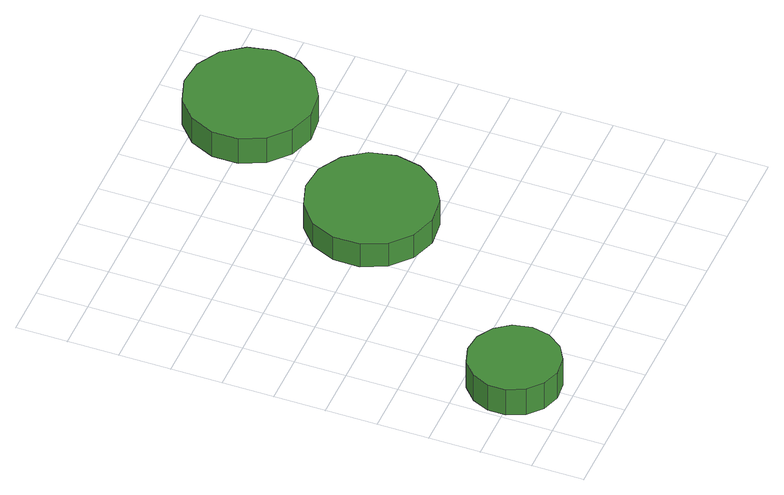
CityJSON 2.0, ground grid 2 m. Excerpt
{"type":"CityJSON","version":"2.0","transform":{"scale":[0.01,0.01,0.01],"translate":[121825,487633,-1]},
"CityObjects":{
"tree1":{"type":"SolitaryVegetationObject","attributes":{"function":"something"},"geometry":[{"type":"MultiSurface","lod":"1","boundaries":[[[0,1,2,3,4,5,6,7,8,9,10,11,12,13,14]],[[15,16,17,18,19,20,21,22,23,24,25,26,27,28,29]],[[0,29,28,1]],[[1,28,27,2]],[[2,27,26,3]],[[3,26,25,4]],[[4,25,24,5]],[[5,24,23,6]],[[6,23,22,7]],[[7,22,21,8]],[[8,21,20,9]],[[9,20,19,10]],[[10,19,18,11]],[[11,18,17,12]],[[12,17,16,13]],[[13,16,15,14]],[[14,15,29,0]]]}]},
"tree2":{"type":"SolitaryVegetationObject","attributes":{"function":"something"},"geometry":[{"type":"MultiSurface","lod":"1","boundaries":[[[30,31,32,33,34,35,36,37,38,39,40,41,42,43,44]],[[45,46,47,48,49,50,51,52,53,54,55,56,57,58,59]],[[30,59,58,31]],[[31,58,57,32]],[[32,57,56,33]],[[33,56,55,34]],[[34,55,54,35]],[[35,54,53,36]],[[36,53,52,37]],[[37,52,51,38]],[[38,51,50,39]],[[39,50,49,40]],[[40,49,48,41]],[[41,48,47,42]],[[42,47,46,43]],[[43,46,45,44]],[[44,45,59,30]]]}]},
"tree3":{"type":"SolitaryVegetationObject","attributes":{"function":"something"},"geometry":[{"type":"MultiSurface","lod":"1","boundaries":[[[60,61,62,63,64,65,66,67,68,69,70,71,72,73,74]],[[75,76,77,78,79,80,81,82,83,84,85,86,87,88,89]],[[60,89,88,61]],[[61,88,87,62]],[[62,87,86,63]],[[63,86,85,64]],[[64,85,84,65]],[[65,84,83,66]],[[66,83,82,67]],[[67,82,81,68]],[[68,81,80,69]],[[69,80,79,70]],[[70,79,78,71]],[[71,78,77,72]],[[72,77,76,73]],[[73,76,75,74]],[[74,75,89,60]]]}]}
},
"vertices":[
[365,224,207],[350,296,207],[307,354,207],[244,391,207],[172,398,207],[103,376,207],[49,327,207],[19,261,207],[19,188,207],[49,121,207],[103,73,207],[172,50,207],[244,58,207],[307,94,207],[350,153,207],[350,153,84],[307,94,84],[244,58,84],[172,50,84],[103,73,84],[49,121,84],[19,188,84],[19,261,84],[49,327,84],[103,376,84],[172,398,84],[244,391,84],[307,354,84],[350,296,84],[365,224,84],
[1049,1021,197],[1028,1122,197],[967,1205,197],[878,1257,197],[776,1267,197],[678,1236,197],[601,1167,197],[560,1073,197],[560,970,197],[601,876,197],[678,807,197],[776,775,197],[878,786,197],[967,837,197],[1028,921,197],[1028,921,86],[967,837,86],[878,786,86],[776,775,86],[678,807,86],[601,876,86],[560,970,86],[560,1073,86],[601,1167,86],[678,1236,86],[776,1267,86],[878,1257,86],[967,1205,86],[1028,1122,86],[1049,1021,86],
[1401,1631,207],[1379,1732,207],[1319,1815,207],[1229,1866,207],[1127,1877,207],[1029,1845,207],[953,1776,207],[911,1682,207],[911,1579,207],[953,1485,207],[1029,1417,207],[1127,1385,207],[1229,1396,207],[1319,1447,207],[1379,1530,207],[1379,1530,88],[1319,1447,88],[1229,1396,88],[1127,1385,88],[1029,1417,88],[953,1485,88],[911,1579,88],[911,1682,88],[953,1776,88],[1029,1845,88],[1127,1877,88],[1229,1866,88],[1319,1815,88],[1379,1732,88],[1401,1631,88]
]}
